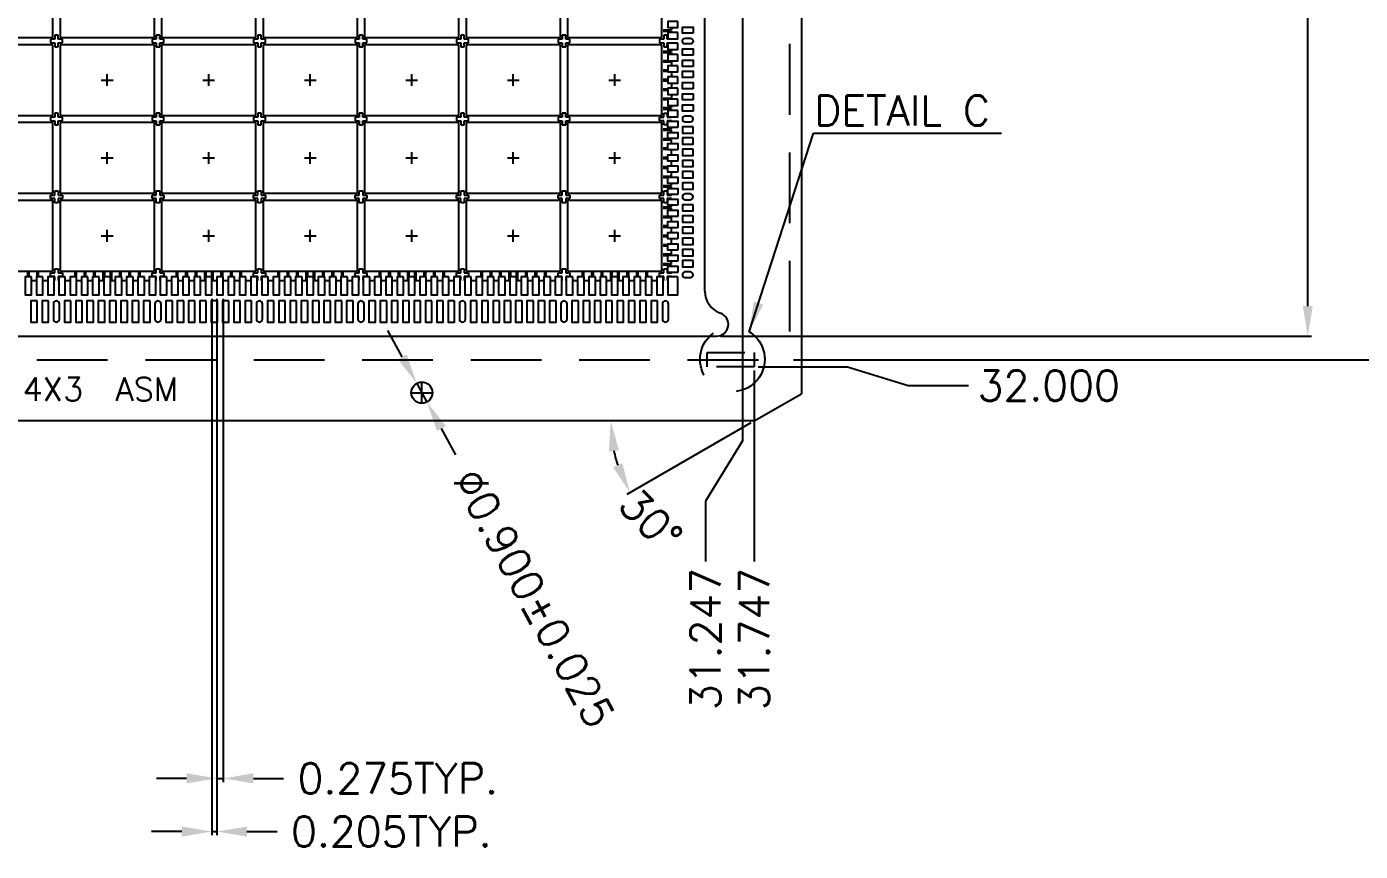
# Model space of a CAD drawing. Header units: millimetres. Extents: x 470.8 to 482.4, y 72.7 to 79.2.
# Drawn here: x 474.988 to 478.524, y 72.726 to 74.913 of the extents above; entities that cross this region are included whole.
import ezdxf

# ---------------------------------------------------------------- set-up
doc = ezdxf.new("R2010")
doc.units = ezdxf.units.MM
doc.header["$LTSCALE"] = 0.5
doc.header["$PDMODE"] = 98
for name, pattern in [('CENTER', [50.8, 31.75, -6.35, 6.35, -6.35]), ('HIDDEN', [0.375, 0.25, -0.125]), ('PHANTOM', [2.5, 1.25, -0.25, 0.25, -0.25, 0.25, -0.25])]:
    doc.linetypes.add(name, pattern=pattern)
for name, color, linetype in [('1D', 4, 'Continuous'), ('BTM', 7, 'HIDDEN'), ('CEN', 2, 'CENTER'), ('DIM', 3, 'Continuous'), ('PKG', 1, 'PHANTOM')]:
    doc.layers.add(name, color=color, linetype=linetype)
doc.styles.add('SIMPLEX', font='simplex.shx')
doc.dimstyles.new('Standard2', dxfattribs={"dimtxt": 0.08, "dimasz": 0.08, "dimexe": 0.01, "dimexo": 0.01, "dimgap": 0.015, "dimtad": 1, "dimdec": 3, "dimlfac": 16, "dimrnd": 0.0005, "dimzin": 1, "dimtxsty": 'SIMPLEX', "dimcen": 0.01, "dimclrd": 256, "dimclre": 256, "dimclrt": 256, "dimazin": 3, "dimtp": 0.03, "dimtm": 0.05, "dimtfac": 0.8, "dimtdec": 3, "dimtmove": 0, "dimatfit": 3, "dimfxl": 0.05, "dimtzin": 4, "dimlwd": -1, "dimlwe": -1})

# ---------------------------------------------------------------- blocks, each defined once
blk = doc.blocks.new('*D39')
at = {"layer": 'Defpoints', "color": 0, "ltscale": 0.1, "transparency": 16777216}
for p in [(477.042, 73.9397), (472.8091, 73.8675), (476.917, 73.8675), (476.917, 73.8675), (476.5424, 73.8015)]:
    blk.add_point(p, dxfattribs=at)
at = {"layer": 'DIM', "linetype": 'ByBlock', "ltscale": 0.1, "transparency": 16777216}
blk.add_line((476.9083, 73.8625), (476.5789, 73.6723), dxfattribs=at)
blk.add_arc((476.917, 73.8675), 0.3804, 192.0721, 197.9279, dxfattribs=at)
at = {"layer": 'DIM', "ltscale": 0.1, "transparency": 16777216}
for points in [[(476.5317, 73.7866), (476.5583, 73.7894), (476.5366, 73.8675)], [(476.5672, 73.7558), (476.5429, 73.745), (476.5876, 73.6773)]]:
    blk.add_solid(points, dxfattribs=at)
at = {"layer": 'DIM', "ltscale": 0.1, "transparency": 16777216, "insert": (476.6427, 73.6039), "char_height": 0.08, "attachment_point": 5, "rotation": 313.8595, "style": 'SIMPLEX'}
blk.add_mtext('\\A1;30°', dxfattribs=at)
blk = doc.blocks.new('*D41')
at = {"layer": 'Defpoints', "color": 0, "ltscale": 0.1, "transparency": 16777216}
for p in [(476.0224, 73.9672), (476.0494, 73.9178)]:
    blk.add_point(p, dxfattribs=at)
at = {"layer": 'DIM', "linetype": 'ByBlock', "ltscale": 0.1, "transparency": 16777216}
for p, q in [((475.9841, 74.0374), (475.9457, 74.1076)), ((476.0224, 73.9672), (476.0494, 73.9178)), ((476.1261, 73.7774), (476.0877, 73.8476))]:
    blk.add_line(p, q, dxfattribs=at)
at = {"layer": 'DIM', "ltscale": 0.1, "transparency": 16777216}
for points in [[(475.9958, 74.0438), (475.9724, 74.031), (476.0224, 73.9672)], [(476.0994, 73.854), (476.076, 73.8412), (476.0494, 73.9178)]]:
    blk.add_solid(points, dxfattribs=at)
at = {"layer": 'DIM', "ltscale": 0.1, "transparency": 16777216, "insert": (476.3332, 73.3982), "char_height": 0.08, "attachment_point": 5, "rotation": 298.6422, "style": 'SIMPLEX'}
blk.add_mtext('\\A1;∅0.900%%P0.025', dxfattribs=at)
blk = doc.blocks.new('*D42')
at = {"layer": 'Defpoints', "color": 0, "ltscale": 0.1, "transparency": 16777216}
for p in [(476.8172, 77.93), (478.3843, 77.93), (476.8172, 74.0925)]:
    blk.add_point(p, dxfattribs=at)
at = {"layer": 'DIM', "linetype": 'ByBlock', "ltscale": 0.1, "transparency": 16777216}
for p, q in [((476.8272, 77.93), (478.3943, 77.93)), ((478.3843, 77.85), (478.3843, 76.832)), ((478.3843, 74.1725), (478.3843, 75.1906)), ((476.8272, 74.0925), (478.3943, 74.0925))]:
    blk.add_line(p, q, dxfattribs=at)
at = {"layer": 'DIM', "ltscale": 0.1, "transparency": 16777216}
for points in [[(478.371, 77.85), (478.3976, 77.85), (478.3843, 77.93)], [(478.371, 74.1725), (478.3976, 74.1725), (478.3843, 74.0925)]]:
    blk.add_solid(points, dxfattribs=at)
at = {"layer": 'DIM', "ltscale": 0.1, "transparency": 16777216, "insert": (478.3843, 76.0113), "char_height": 0.08, "attachment_point": 5, "rotation": 90, "style": 'SIMPLEX'}
blk.add_mtext('\\A1;59.300X61.400(MOLD PKG)', dxfattribs=at)
blk = doc.blocks.new('*D63')
at = {"layer": 'Defpoints', "color": 0, "ltscale": 0.1, "transparency": 16777216}
for p in [(474.9328, 76.0113), (476.917, 74.0113), (477.4846, 73.9613)]:
    blk.add_point(p, dxfattribs=at)
at = {"layer": 'DIM', "ltscale": 0.1, "transparency": 16777216}
for p, q in [((476.927, 74.0113), (477.1646, 74.0113)), ((477.1646, 74.0113), (477.3246, 73.9613)), ((477.3246, 73.9613), (477.4846, 73.9613))]:
    blk.add_line(p, q, dxfattribs=at)
at = {"layer": 'DIM', "ltscale": 0.1, "transparency": 16777216, "insert": (477.6977, 73.9613), "char_height": 0.08, "attachment_point": 5, "style": 'SIMPLEX'}
blk.add_mtext('\\A1;32.000', dxfattribs=at)
blk = doc.blocks.new('*D33')
at = {"layer": 'Defpoints', "color": 0, "ltscale": 0.1, "transparency": 16777216}
for p in [(474.9328, 76.0113), (476.917, 74.0113), (476.917, 73.4947)]:
    blk.add_point(p, dxfattribs=at)
at = {"layer": 'DIM', "ltscale": 0.1, "transparency": 16777216}
blk.add_line((476.917, 74.0013), (476.917, 73.4947), dxfattribs=at)
at = {"layer": 'DIM', "ltscale": 0.1, "transparency": 16777216, "insert": (476.917, 73.2893), "char_height": 0.08, "attachment_point": 5, "rotation": 90, "style": 'SIMPLEX'}
blk.add_mtext('\\A1;31.747', dxfattribs=at)
blk = doc.blocks.new('*D34')
at = {"layer": 'Defpoints', "color": 0, "ltscale": 0.1, "transparency": 16777216}
for p in [(474.9328, 76.0113), (476.8857, 75.3206), (476.7876, 73.4947)]:
    blk.add_point(p, dxfattribs=at)
at = {"layer": 'DIM', "ltscale": 0.1, "transparency": 16777216}
for p, q in [((476.8857, 75.3106), (476.8857, 73.8147)), ((476.8857, 73.8147), (476.7876, 73.6547)), ((476.7876, 73.6547), (476.7876, 73.4947))]:
    blk.add_line(p, q, dxfattribs=at)
at = {"layer": 'DIM', "ltscale": 0.1, "transparency": 16777216, "insert": (476.7876, 73.2893), "char_height": 0.08, "attachment_point": 5, "rotation": 90, "style": 'SIMPLEX'}
blk.add_mtext('\\A1;31.247', dxfattribs=at)
blk = doc.blocks.new('*D74')
at = {"layer": 'Defpoints', "color": 0, "ltscale": 0.1, "transparency": 16777216}
for p in [(475.4923, 74.2019), (475.5095, 74.2019), (475.5095, 72.9196)]:
    blk.add_point(p, dxfattribs=at)
at = {"layer": 'DIM', "ltscale": 0.1, "transparency": 16777216}
for p, q in [((475.4923, 74.1919), (475.4923, 72.9096)), ((475.5095, 74.1919), (475.5095, 72.9096)), ((475.4123, 72.9196), (475.3323, 72.9196)), ((475.4923, 72.9196), (475.5095, 72.9196)), ((475.5895, 72.9196), (475.6695, 72.9196))]:
    blk.add_line(p, q, dxfattribs=at)
for points in [[(475.4123, 72.933), (475.4123, 72.9063), (475.4923, 72.9196)], [(475.5895, 72.933), (475.5895, 72.9063), (475.5095, 72.9196)]]:
    blk.add_solid(points, dxfattribs=at)
at = {"layer": 'DIM', "ltscale": 0.1, "transparency": 16777216, "insert": (475.9721, 72.9196), "char_height": 0.08, "attachment_point": 5, "style": 'SIMPLEX'}
blk.add_mtext('\\A1;0.275TYP.', dxfattribs=at)
blk = doc.blocks.new('*D75')
at = {"layer": 'Defpoints', "color": 0, "ltscale": 0.1, "transparency": 16777216}
for p in [(475.4795, 74.2019), (475.4923, 74.2019), (475.4923, 72.7786)]:
    blk.add_point(p, dxfattribs=at)
at = {"layer": 'DIM', "ltscale": 0.1, "transparency": 16777216}
for p, q in [((475.4795, 74.1919), (475.4795, 72.7686)), ((475.4923, 74.1919), (475.4923, 72.7686)), ((475.3995, 72.7786), (475.3195, 72.7786)), ((475.4795, 72.7786), (475.4923, 72.7786)), ((475.5723, 72.7786), (475.6523, 72.7786))]:
    blk.add_line(p, q, dxfattribs=at)
for points in [[(475.3995, 72.7919), (475.3995, 72.7652), (475.4795, 72.7786)], [(475.5723, 72.7919), (475.5723, 72.7652), (475.4923, 72.7786)]]:
    blk.add_solid(points, dxfattribs=at)
at = {"layer": 'DIM', "ltscale": 0.1, "transparency": 16777216, "insert": (475.9549, 72.7786), "char_height": 0.08, "attachment_point": 5, "style": 'SIMPLEX'}
blk.add_mtext('\\A1;0.205TYP.', dxfattribs=at)
blk = doc.blocks.new('*D85')
at = {"layer": 'Defpoints', "color": 0, "ltscale": 0.1, "transparency": 16777216}
for p in [(477.0107, 78.03), (478.7519, 78.03), (477.0107, 74.03)]:
    blk.add_point(p, dxfattribs=at)
at = {"layer": 'DIM', "ltscale": 0.1, "transparency": 16777216}
for p, q in [((477.0207, 78.03), (478.7619, 78.03)), ((478.7519, 77.95), (478.7519, 76.8812)), ((478.7519, 74.11), (478.7519, 75.1788)), ((477.0207, 74.03), (478.7619, 74.03))]:
    blk.add_line(p, q, dxfattribs=at)
for points in [[(478.7386, 77.95), (478.7652, 77.95), (478.7519, 78.03)], [(478.7386, 74.11), (478.7652, 74.11), (478.7519, 74.03)]]:
    blk.add_solid(points, dxfattribs=at)
at = {"layer": 'DIM', "ltscale": 0.1, "transparency": 16777216, "insert": (478.7519, 76.03), "char_height": 0.08, "attachment_point": 5, "rotation": 90, "style": 'SIMPLEX'}
blk.add_mtext('\\A1;64.000%%P0.500(TAPE WIDTH)', dxfattribs=at)
blk = doc.blocks.new('*U208')
at = {"layer": 'CEN', "ltscale": 0.002}
for p, q in [((0, -0.015625), (0, 0.015625)), ((-0.015625, 0), (0.015625, 0))]:
    blk.add_line(p, q, dxfattribs=at)
at = {"layer": 'PKG', "color": 1, "ltscale": 0.5}
blk.add_lwpolyline([(-0.125, 0.09375), (-0.125, -0.09375), (0.125, -0.09375), (0.125, 0.09375)], close=True, dxfattribs=at)
blk = doc.blocks.new('*U209')
at = {"layer": 'DIM', "color": 0, "linetype": 'ByBlock', "lineweight": -2}
for p in [(1.6144, 0.6197), (1.8834, 0.6197), (2.1525, 0.6197), (2.4216, 0.6197), (2.6906, 0.6197), (2.9597, 0.6197), (3.2287, 0.6197), (1.6144, 0.4131), (1.8834, 0.4131), (2.1525, 0.4131), (2.4216, 0.4131), (2.6906, 0.4131), (2.9597, 0.4131), (3.2287, 0.4131), (1.6144, 0.2066), (1.8834, 0.2066), (2.1525, 0.2066), (2.4216, 0.2066), (2.6906, 0.2066), (2.9597, 0.2066), (3.2287, 0.2066), (1.6144, 0), (1.8834, 0), (2.1525, 0), (2.4216, 0), (2.6906, 0), (2.9597, 0), (3.2287, 0)]:
    blk.add_blockref('*U208', p, dxfattribs=at)

msp = doc.modelspace()

# ---------------------------------------------------------------- linework, layer by layer
at = {"color": 2, "linetype": 'HIDDEN', "ltscale": 1.5}
msp.add_line((477.010732, 78.030018), (477.010732, 74.030018), dxfattribs=at)
for p, q in [((477.041982, 75.320643), (477.041982, 73.939687)), ((476.916982, 73.867518), (477.041982, 73.939687)), ((476.916982, 73.867518), (472.809073, 73.867518))]:
    msp.add_line(p, q)
at = {"ltscale": 0.02}
for points in [[(476.714044, 74.927362), (476.687638, 74.927362), (476.687638, 74.910799), (476.714044, 74.910799)], [(476.754669, 74.895956), (476.726544, 74.895956), (476.726544, 74.912518), (476.754669, 74.912518)], [(476.714044, 74.897674), (476.687638, 74.897674), (476.687638, 74.881112), (476.714044, 74.881112)], [(476.714044, 74.869237), (476.687638, 74.869237), (476.687638, 74.852674), (476.714044, 74.852674)], [(476.754669, 74.837831), (476.726544, 74.837831), (476.726544, 74.854393), (476.754669, 74.854393)], [(476.714044, 74.839549), (476.687638, 74.839549), (476.687638, 74.822987), (476.714044, 74.822987)], [(476.714044, 74.809862), (476.687638, 74.809862), (476.687638, 74.793299), (476.714044, 74.793299)], [(476.754669, 74.808143), (476.726544, 74.808143), (476.726544, 74.824706), (476.754669, 74.824706)], [(476.714044, 74.780174), (476.687638, 74.780174), (476.687638, 74.763612), (476.714044, 74.763612)], [(476.754669, 74.778456), (476.726544, 74.778456), (476.726544, 74.795018), (476.754669, 74.795018)], [(476.714044, 74.750487), (476.687638, 74.750487), (476.687638, 74.733924), (476.714044, 74.733924)], [(476.754669, 74.748768), (476.726544, 74.748768), (476.726544, 74.765331), (476.754669, 74.765331)], [(476.754669, 74.719081), (476.726544, 74.719081), (476.726544, 74.735643), (476.754669, 74.735643)], [(476.714044, 74.720799), (476.687638, 74.720799), (476.687638, 74.704237), (476.714044, 74.704237)], [(476.754669, 74.689393), (476.726544, 74.689393), (476.726544, 74.705956), (476.754669, 74.705956)], [(476.714044, 74.691112), (476.687638, 74.691112), (476.687638, 74.674549), (476.714044, 74.674549)], [(476.714044, 74.646112), (476.687638, 74.646112), (476.687638, 74.662674), (476.714044, 74.662674)], [(476.714044, 74.616424), (476.687638, 74.616424), (476.687638, 74.632987), (476.714044, 74.632987)], [(476.754669, 74.647831), (476.726544, 74.647831), (476.726544, 74.631268), (476.754669, 74.631268)], [(476.714044, 74.586737), (476.687638, 74.586737), (476.687638, 74.603299), (476.714044, 74.603299)], [(476.754669, 74.618143), (476.726544, 74.618143), (476.726544, 74.601581), (476.754669, 74.601581)], [(476.714044, 74.557049), (476.687638, 74.557049), (476.687638, 74.573612), (476.714044, 74.573612)], [(476.754669, 74.588456), (476.726544, 74.588456), (476.726544, 74.571893), (476.754669, 74.571893)], [(476.754669, 74.558768), (476.726544, 74.558768), (476.726544, 74.542206), (476.754669, 74.542206)], [(476.714044, 74.527362), (476.687638, 74.527362), (476.687638, 74.543924), (476.714044, 74.543924)], [(476.754669, 74.529081), (476.726544, 74.529081), (476.726544, 74.512518), (476.754669, 74.512518)], [(476.714044, 74.497674), (476.687638, 74.497674), (476.687638, 74.514237), (476.714044, 74.514237)], [(476.754669, 74.499393), (476.726544, 74.499393), (476.726544, 74.482831), (476.754669, 74.482831)], [(476.714044, 74.467987), (476.687638, 74.467987), (476.687638, 74.484549), (476.714044, 74.484549)], [(476.714044, 74.439549), (476.687638, 74.439549), (476.687638, 74.456112), (476.714044, 74.456112)], [(476.714044, 74.409862), (476.687638, 74.409862), (476.687638, 74.426424), (476.714044, 74.426424)], [(476.754669, 74.441268), (476.726544, 74.441268), (476.726544, 74.424706), (476.754669, 74.424706)], [(476.714044, 74.380174), (476.687638, 74.380174), (476.687638, 74.396737), (476.714044, 74.396737)], [(476.754669, 74.411581), (476.726544, 74.411581), (476.726544, 74.395018), (476.754669, 74.395018)], [(476.714044, 74.350487), (476.687638, 74.350487), (476.687638, 74.367049), (476.714044, 74.367049)], [(476.754669, 74.381893), (476.726544, 74.381893), (476.726544, 74.365331), (476.754669, 74.365331)], [(476.754669, 74.352206), (476.726544, 74.352206), (476.726544, 74.335643), (476.754669, 74.335643)], [(476.714044, 74.320799), (476.687638, 74.320799), (476.687638, 74.337362), (476.714044, 74.337362)], [(476.754669, 74.322518), (476.726544, 74.322518), (476.726544, 74.305956), (476.754669, 74.305956)], [(476.714044, 74.291112), (476.687638, 74.291112), (476.687638, 74.307674), (476.714044, 74.307674)], [(476.714044, 74.261424), (476.687638, 74.261424), (476.687638, 74.277987), (476.714044, 74.277987)], [(476.754669, 74.292831), (476.726544, 74.292831), (476.726544, 74.276268), (476.754669, 74.276268)], [(475.001388, 74.249549), (474.984201, 74.249549), (474.984201, 74.201893), (475.001388, 74.201893)], [(475.031388, 74.249549), (475.014201, 74.249549), (475.014201, 74.201893), (475.031388, 74.201893)], [(475.061388, 74.249549), (475.044201, 74.249549), (475.044201, 74.201893), (475.061388, 74.201893)], [(475.090451, 74.249549), (475.073263, 74.249549), (475.073263, 74.201893), (475.090451, 74.201893)], [(475.120451, 74.249549), (475.103263, 74.249549), (475.103263, 74.201893), (475.120451, 74.201893)], [(475.150451, 74.249549), (475.133263, 74.249549), (475.133263, 74.201893), (475.150451, 74.201893)], [(475.180451, 74.249549), (475.163263, 74.249549), (475.163263, 74.201893), (475.180451, 74.201893)], [(475.210451, 74.249549), (475.193263, 74.249549), (475.193263, 74.201893), (475.210451, 74.201893)], [(475.240451, 74.249549), (475.223263, 74.249549), (475.223263, 74.201893), (475.240451, 74.201893)], [(475.270451, 74.249549), (475.253263, 74.249549), (475.253263, 74.201893), (475.270451, 74.201893)], [(475.300451, 74.249549), (475.283263, 74.249549), (475.283263, 74.201893), (475.300451, 74.201893)], [(475.330451, 74.249549), (475.313263, 74.249549), (475.313263, 74.201893), (475.330451, 74.201893)], [(475.359513, 74.249549), (475.342326, 74.249549), (475.342326, 74.201893), (475.359513, 74.201893)], [(475.389513, 74.249549), (475.372326, 74.249549), (475.372326, 74.201893), (475.389513, 74.201893)], [(475.419513, 74.249549), (475.402326, 74.249549), (475.402326, 74.201893), (475.419513, 74.201893)], [(475.449513, 74.249549), (475.432326, 74.249549), (475.432326, 74.201893), (475.449513, 74.201893)], [(475.479513, 74.249549), (475.462326, 74.249549), (475.462326, 74.201893), (475.479513, 74.201893)], [(475.509513, 74.249549), (475.492326, 74.249549), (475.492326, 74.201893), (475.509513, 74.201893)], [(475.539513, 74.249549), (475.522326, 74.249549), (475.522326, 74.201893), (475.539513, 74.201893)], [(475.569513, 74.249549), (475.552326, 74.249549), (475.552326, 74.201893), (475.569513, 74.201893)], [(475.599513, 74.249549), (475.582326, 74.249549), (475.582326, 74.201893), (475.599513, 74.201893)], [(475.628576, 74.249549), (475.611388, 74.249549), (475.611388, 74.201893), (475.628576, 74.201893)], [(475.658576, 74.249549), (475.641388, 74.249549), (475.641388, 74.201893), (475.658576, 74.201893)], [(475.688576, 74.249549), (475.671388, 74.249549), (475.671388, 74.201893), (475.688576, 74.201893)], [(475.718576, 74.249549), (475.701388, 74.249549), (475.701388, 74.201893), (475.718576, 74.201893)], [(475.748576, 74.249549), (475.731388, 74.249549), (475.731388, 74.201893), (475.748576, 74.201893)], [(475.778576, 74.249549), (475.761388, 74.249549), (475.761388, 74.201893), (475.778576, 74.201893)], [(475.808576, 74.249549), (475.791388, 74.249549), (475.791388, 74.201893), (475.808576, 74.201893)], [(475.838576, 74.249549), (475.821388, 74.249549), (475.821388, 74.201893), (475.838576, 74.201893)], [(475.868576, 74.249549), (475.851388, 74.249549), (475.851388, 74.201893), (475.868576, 74.201893)], [(475.897638, 74.249549), (475.880451, 74.249549), (475.880451, 74.201893), (475.897638, 74.201893)], [(475.927638, 74.249549), (475.910451, 74.249549), (475.910451, 74.201893), (475.927638, 74.201893)], [(475.957638, 74.249549), (475.940451, 74.249549), (475.940451, 74.201893), (475.957638, 74.201893)], [(475.987638, 74.249549), (475.970451, 74.249549), (475.970451, 74.201893), (475.987638, 74.201893)], [(476.017638, 74.249549), (476.000451, 74.249549), (476.000451, 74.201893), (476.017638, 74.201893)], [(476.047638, 74.249549), (476.030451, 74.249549), (476.030451, 74.201893), (476.047638, 74.201893)], [(476.077638, 74.249549), (476.060451, 74.249549), (476.060451, 74.201893), (476.077638, 74.201893)], [(476.107638, 74.249549), (476.090451, 74.249549), (476.090451, 74.201893), (476.107638, 74.201893)], [(476.137638, 74.249549), (476.120451, 74.249549), (476.120451, 74.201893), (476.137638, 74.201893)], [(476.166701, 74.249549), (476.149513, 74.249549), (476.149513, 74.201893), (476.166701, 74.201893)], [(476.196701, 74.249549), (476.179513, 74.249549), (476.179513, 74.201893), (476.196701, 74.201893)], [(476.226701, 74.249549), (476.209513, 74.249549), (476.209513, 74.201893), (476.226701, 74.201893)], [(476.256701, 74.249549), (476.239513, 74.249549), (476.239513, 74.201893), (476.256701, 74.201893)], [(476.286701, 74.249549), (476.269513, 74.249549), (476.269513, 74.201893), (476.286701, 74.201893)], [(476.316701, 74.249549), (476.299513, 74.249549), (476.299513, 74.201893), (476.316701, 74.201893)], [(476.346701, 74.249549), (476.329513, 74.249549), (476.329513, 74.201893), (476.346701, 74.201893)], [(476.376701, 74.249549), (476.359513, 74.249549), (476.359513, 74.201893), (476.376701, 74.201893)], [(476.406701, 74.249549), (476.389513, 74.249549), (476.389513, 74.201893), (476.406701, 74.201893)], [(476.435763, 74.249549), (476.418576, 74.249549), (476.418576, 74.201893), (476.435763, 74.201893)], [(476.465763, 74.249549), (476.448576, 74.249549), (476.448576, 74.201893), (476.465763, 74.201893)], [(476.495763, 74.249549), (476.478576, 74.249549), (476.478576, 74.201893), (476.495763, 74.201893)], [(476.525763, 74.249549), (476.508576, 74.249549), (476.508576, 74.201893), (476.525763, 74.201893)], [(476.555763, 74.249549), (476.538576, 74.249549), (476.538576, 74.201893), (476.555763, 74.201893)], [(476.585763, 74.249549), (476.568576, 74.249549), (476.568576, 74.201893), (476.585763, 74.201893)], [(476.615763, 74.249549), (476.598576, 74.249549), (476.598576, 74.201893), (476.615763, 74.201893)], [(476.645763, 74.249549), (476.628576, 74.249549), (476.628576, 74.201893), (476.645763, 74.201893)], [(476.675763, 74.249549), (476.658576, 74.249549), (476.658576, 74.201893), (476.675763, 74.201893)], [(476.714044, 74.249549), (476.687638, 74.249549), (476.687638, 74.201893), (476.714044, 74.201893)], [(475.016388, 74.186268), (474.999201, 74.186268), (474.999201, 74.130018), (475.016388, 74.130018)], [(475.046388, 74.186268), (475.029201, 74.186268), (475.029201, 74.130018), (475.046388, 74.130018)], [(475.105451, 74.186268), (475.088263, 74.186268), (475.088263, 74.130018), (475.105451, 74.130018)], [(475.135451, 74.186268), (475.118263, 74.186268), (475.118263, 74.130018), (475.135451, 74.130018)], [(475.165451, 74.186268), (475.148263, 74.186268), (475.148263, 74.130018), (475.165451, 74.130018)], [(475.195451, 74.186268), (475.178263, 74.186268), (475.178263, 74.130018), (475.195451, 74.130018)], [(475.225451, 74.186268), (475.208263, 74.186268), (475.208263, 74.130018), (475.225451, 74.130018)], [(475.255451, 74.186268), (475.238263, 74.186268), (475.238263, 74.130018), (475.255451, 74.130018)], [(475.285451, 74.186268), (475.268263, 74.186268), (475.268263, 74.130018), (475.285451, 74.130018)], [(475.315451, 74.186268), (475.298263, 74.186268), (475.298263, 74.130018), (475.315451, 74.130018)], [(475.374513, 74.186268), (475.357326, 74.186268), (475.357326, 74.130018), (475.374513, 74.130018)], [(475.404513, 74.186268), (475.387326, 74.186268), (475.387326, 74.130018), (475.404513, 74.130018)], [(475.434513, 74.186268), (475.417326, 74.186268), (475.417326, 74.130018), (475.434513, 74.130018)], [(475.464513, 74.186268), (475.447326, 74.186268), (475.447326, 74.130018), (475.464513, 74.130018)], [(475.494513, 74.186268), (475.477326, 74.186268), (475.477326, 74.130018), (475.494513, 74.130018)], [(475.524513, 74.186268), (475.507326, 74.186268), (475.507326, 74.130018), (475.524513, 74.130018)], [(475.554513, 74.186268), (475.537326, 74.186268), (475.537326, 74.130018), (475.554513, 74.130018)], [(475.584513, 74.186268), (475.567326, 74.186268), (475.567326, 74.130018), (475.584513, 74.130018)], [(475.643576, 74.186268), (475.626388, 74.186268), (475.626388, 74.130018), (475.643576, 74.130018)], [(475.673576, 74.186268), (475.656388, 74.186268), (475.656388, 74.130018), (475.673576, 74.130018)], [(475.703576, 74.186268), (475.686388, 74.186268), (475.686388, 74.130018), (475.703576, 74.130018)], [(475.733576, 74.186268), (475.716388, 74.186268), (475.716388, 74.130018), (475.733576, 74.130018)], [(475.763576, 74.186268), (475.746388, 74.186268), (475.746388, 74.130018), (475.763576, 74.130018)], [(475.793576, 74.186268), (475.776388, 74.186268), (475.776388, 74.130018), (475.793576, 74.130018)], [(475.823576, 74.186268), (475.806388, 74.186268), (475.806388, 74.130018), (475.823576, 74.130018)], [(475.853576, 74.186268), (475.836388, 74.186268), (475.836388, 74.130018), (475.853576, 74.130018)], [(475.912638, 74.186268), (475.895451, 74.186268), (475.895451, 74.130018), (475.912638, 74.130018)], [(475.942638, 74.186268), (475.925451, 74.186268), (475.925451, 74.130018), (475.942638, 74.130018)], [(475.972638, 74.186268), (475.955451, 74.186268), (475.955451, 74.130018), (475.972638, 74.130018)], [(476.002638, 74.186268), (475.985451, 74.186268), (475.985451, 74.130018), (476.002638, 74.130018)], [(476.032638, 74.186268), (476.015451, 74.186268), (476.015451, 74.130018), (476.032638, 74.130018)], [(476.062638, 74.186268), (476.045451, 74.186268), (476.045451, 74.130018), (476.062638, 74.130018)], [(476.092638, 74.186268), (476.075451, 74.186268), (476.075451, 74.130018), (476.092638, 74.130018)], [(476.122638, 74.186268), (476.105451, 74.186268), (476.105451, 74.130018), (476.122638, 74.130018)], [(476.181701, 74.186268), (476.164513, 74.186268), (476.164513, 74.130018), (476.181701, 74.130018)], [(476.211701, 74.186268), (476.194513, 74.186268), (476.194513, 74.130018), (476.211701, 74.130018)], [(476.241701, 74.186268), (476.224513, 74.186268), (476.224513, 74.130018), (476.241701, 74.130018)], [(476.271701, 74.186268), (476.254513, 74.186268), (476.254513, 74.130018), (476.271701, 74.130018)], [(476.301701, 74.186268), (476.284513, 74.186268), (476.284513, 74.130018), (476.301701, 74.130018)], [(476.331701, 74.186268), (476.314513, 74.186268), (476.314513, 74.130018), (476.331701, 74.130018)], [(476.361701, 74.186268), (476.344513, 74.186268), (476.344513, 74.130018), (476.361701, 74.130018)], [(476.391701, 74.186268), (476.374513, 74.186268), (476.374513, 74.130018), (476.391701, 74.130018)], [(476.450763, 74.186268), (476.433576, 74.186268), (476.433576, 74.130018), (476.450763, 74.130018)], [(476.480763, 74.186268), (476.463576, 74.186268), (476.463576, 74.130018), (476.480763, 74.130018)], [(476.510763, 74.186268), (476.493576, 74.186268), (476.493576, 74.130018), (476.510763, 74.130018)], [(476.540763, 74.186268), (476.523576, 74.186268), (476.523576, 74.130018), (476.540763, 74.130018)], [(476.570763, 74.186268), (476.553576, 74.186268), (476.553576, 74.130018), (476.570763, 74.130018)], [(476.600763, 74.186268), (476.583576, 74.186268), (476.583576, 74.130018), (476.600763, 74.130018)], [(476.630763, 74.186268), (476.613576, 74.186268), (476.613576, 74.130018), (476.630763, 74.130018)], [(476.660763, 74.186268), (476.643576, 74.186268), (476.643576, 74.130018), (476.660763, 74.130018)]]:
    msp.add_lwpolyline(points, close=True, dxfattribs=at)
for points in [[(476.747013, 74.867518), (476.734201, 74.867518, -0.41421356), (476.726544, 74.875174), (476.726544, 74.875174, -0.41421356), (476.734201, 74.882831), (476.747013, 74.882831, -0.41421356), (476.754669, 74.875174), (476.754669, 74.875174, -0.41421356)], [(476.747013, 74.676268), (476.734201, 74.676268, 0.41421356), (476.726544, 74.668612), (476.726544, 74.668612, 0.41421356), (476.734201, 74.660956), (476.747013, 74.660956, 0.41421356), (476.754669, 74.668612), (476.754669, 74.668612, 0.41421356)], [(476.747013, 74.469706), (476.734201, 74.469706, 0.41421356), (476.726544, 74.462049), (476.726544, 74.462049, 0.41421356), (476.734201, 74.454393), (476.747013, 74.454393, 0.41421356), (476.754669, 74.462049), (476.754669, 74.462049, 0.41421356)], [(476.747013, 74.263143), (476.734201, 74.263143, 0.41421356), (476.726544, 74.255487), (476.726544, 74.255487, 0.41421356), (476.734201, 74.247831), (476.747013, 74.247831, 0.41421356), (476.754669, 74.255487), (476.754669, 74.255487, 0.41421356)], [(475.067326, 74.186268), (475.067326, 74.186268, 0.41421356), (475.059201, 74.178143), (475.059201, 74.138143, 0.41421356), (475.067326, 74.130018), (475.067326, 74.130018, 0.41421356), (475.075451, 74.138143), (475.075451, 74.178143, 0.41421356)], [(475.336388, 74.186268), (475.336388, 74.186268, 0.41421356), (475.328263, 74.178143), (475.328263, 74.138143, 0.41421356), (475.336388, 74.130018), (475.336388, 74.130018, 0.41421356), (475.344513, 74.138143), (475.344513, 74.178143, 0.41421356)], [(475.605451, 74.186268), (475.605451, 74.186268, 0.41421356), (475.597326, 74.178143), (475.597326, 74.138143, 0.41421356), (475.605451, 74.130018), (475.605451, 74.130018, 0.41421356), (475.613576, 74.138143), (475.613576, 74.178143, 0.41421356)], [(475.874513, 74.186268), (475.874513, 74.186268, 0.41421356), (475.866388, 74.178143), (475.866388, 74.138143, 0.41421356), (475.874513, 74.130018), (475.874513, 74.130018, 0.41421356), (475.882638, 74.138143), (475.882638, 74.178143, 0.41421356)], [(476.143576, 74.186268), (476.143576, 74.186268, 0.41421356), (476.135451, 74.178143), (476.135451, 74.138143, 0.41421356), (476.143576, 74.130018), (476.143576, 74.130018, 0.41421356), (476.151701, 74.138143), (476.151701, 74.178143, 0.41421356)], [(476.412638, 74.186268), (476.412638, 74.186268, 0.41421356), (476.404513, 74.178143), (476.404513, 74.138143, 0.41421356), (476.412638, 74.130018), (476.412638, 74.130018, 0.41421356), (476.420763, 74.138143), (476.420763, 74.178143, 0.41421356)], [(476.681701, 74.186268), (476.681701, 74.186268, 0.41421356), (476.673576, 74.178143), (476.673576, 74.138143, 0.41421356), (476.681701, 74.130018), (476.681701, 74.130018, 0.41421356), (476.689826, 74.138143), (476.689826, 74.178143, 0.41421356)]]:
    msp.add_lwpolyline(points, format="xyb", close=True, dxfattribs=at)
at = {"linetype": 'HIDDEN', "ltscale": 0.1}
msp.add_lwpolyline([(476.791982, 74.048768), (476.916982, 74.048768), (476.916982, 74.011268), (476.791982, 74.011268)], close=True, dxfattribs=at)
at = {"color": 0}
msp.add_circle((476.035919, 73.942518), 0.028125, dxfattribs=at)
at = {"layer": '1D'}
for p, q in [((476.785919, 74.212157), (476.785919, 74.97913)), ((473.048419, 74.092518), (476.817169, 74.092518))]:
    msp.add_line(p, q, dxfattribs=at)
at = {"layer": '1D', "color": 2, "linetype": 'HIDDEN', "ltscale": 1.5}
msp.add_line((473.002899, 74.030018), (477.010732, 74.030018), dxfattribs=at)
at = {"layer": '1D', "linetype": 'CENTER'}
for p, q in [((476.035919, 73.914434), (476.035919, 73.970603)), ((476.007835, 73.942518), (476.064004, 73.942518))]:
    msp.add_line(p, q, dxfattribs=at)
at = {"layer": '1D', "linetype": 'HIDDEN'}
msp.add_circle((476.859045, 74.031119), 0.085727, dxfattribs=at)
at = {"layer": '1D'}
for centre, radius, start, end in [((476.848419, 74.212157), 0.0625, 180, 250.528779), ((476.817169, 74.123768), 0.03125, 270, 70.528779)]:
    msp.add_arc(centre, radius, start, end, dxfattribs=at)
at = {"layer": 'BTM', "ltscale": 0.02}
for p, q in [((476.675763, 74.905313), (476.697326, 74.905313)), ((476.675763, 74.901563), (476.697326, 74.901563)), ((476.697326, 74.910799), (476.697326, 74.905313)), ((476.697326, 74.901563), (476.697326, 74.897674)), ((476.675763, 74.84875), (476.697326, 74.84875)), ((476.675763, 74.845), (476.697326, 74.845)), ((476.697326, 74.852674), (476.697326, 74.84875)), ((476.697326, 74.845), (476.697326, 74.839549)), ((476.675763, 74.82375), (476.687638, 74.82375)), ((476.675763, 74.82), (476.697326, 74.82)), ((476.697326, 74.82), (476.697326, 74.809862)), ((476.675763, 74.79875), (476.687638, 74.79875)), ((476.675763, 74.795), (476.687638, 74.795)), ((476.675763, 74.77375), (476.687638, 74.77375)), ((476.697326, 74.793299), (476.697326, 74.780174)), ((476.675763, 74.77), (476.687638, 74.77)), ((476.675763, 74.74875), (476.687638, 74.74875)), ((476.675763, 74.745), (476.687638, 74.745)), ((476.697326, 74.763612), (476.697326, 74.750487)), ((476.675763, 74.72375), (476.697326, 74.72375)), ((476.675763, 74.72), (476.687638, 74.72)), ((476.697326, 74.733924), (476.697326, 74.72375)), ((476.697326, 74.704237), (476.697326, 74.69875)), ((476.675763, 74.69875), (476.697326, 74.69875)), ((476.675763, 74.695), (476.697326, 74.695)), ((476.697326, 74.695), (476.697326, 74.691112)), ((476.675763, 74.642224), (476.697326, 74.642224)), ((476.675763, 74.638474), (476.697326, 74.638474)), ((476.697326, 74.642224), (476.697326, 74.646112)), ((476.697326, 74.632987), (476.697326, 74.638474)), ((476.675763, 74.617224), (476.687638, 74.617224)), ((476.675763, 74.613474), (476.697326, 74.613474)), ((476.697326, 74.603299), (476.697326, 74.613474)), ((476.675763, 74.592224), (476.687638, 74.592224)), ((476.675763, 74.588474), (476.687638, 74.588474)), ((476.675763, 74.567224), (476.687638, 74.567224)), ((476.675763, 74.563474), (476.687638, 74.563474)), ((476.697326, 74.573612), (476.697326, 74.586737)), ((476.675763, 74.542224), (476.687638, 74.542224)), ((476.675763, 74.538474), (476.687638, 74.538474)), ((476.697326, 74.543924), (476.697326, 74.557049)), ((476.697326, 74.517224), (476.697326, 74.527362)), ((476.675763, 74.517224), (476.697326, 74.517224)), ((476.675763, 74.513474), (476.687638, 74.513474)), ((476.675763, 74.492224), (476.697326, 74.492224)), ((476.675763, 74.488474), (476.697326, 74.488474)), ((476.697326, 74.492224), (476.697326, 74.497674)), ((476.697326, 74.484549), (476.697326, 74.488474)), ((476.675763, 74.435661), (476.697326, 74.435661)), ((476.675763, 74.431911), (476.697326, 74.431911)), ((476.697326, 74.435661), (476.697326, 74.439549)), ((476.697326, 74.426424), (476.697326, 74.431911)), ((476.675763, 74.410661), (476.687638, 74.410661)), ((476.675763, 74.406911), (476.697326, 74.406911)), ((476.675763, 74.385661), (476.687638, 74.385661)), ((476.675763, 74.381911), (476.687638, 74.381911)), ((476.697326, 74.396737), (476.697326, 74.406911)), ((476.675763, 74.360661), (476.687638, 74.360661)), ((476.675763, 74.356911), (476.687638, 74.356911)), ((476.697326, 74.367049), (476.697326, 74.380174)), ((476.697326, 74.337362), (476.697326, 74.350487)), ((476.675763, 74.335661), (476.687638, 74.335661)), ((476.675763, 74.331911), (476.687638, 74.331911)), ((476.697326, 74.310661), (476.697326, 74.320799)), ((476.675763, 74.310661), (476.697326, 74.310661)), ((476.675763, 74.306911), (476.687638, 74.306911)), ((476.675763, 74.285661), (476.697326, 74.285661)), ((476.675763, 74.281911), (476.697326, 74.281911)), ((476.697326, 74.285661), (476.697326, 74.291112)), ((476.697326, 74.277987), (476.697326, 74.281911)), ((474.990312, 74.261424), (474.990312, 74.249549)), ((474.994062, 74.261424), (474.994062, 74.249549)), ((475.015312, 74.261424), (475.015312, 74.249549)), ((475.019062, 74.261424), (475.019062, 74.249549)), ((475.115625, 74.261424), (475.115625, 74.249549)), ((475.119375, 74.261424), (475.119375, 74.249549)), ((475.140625, 74.261424), (475.140625, 74.249549)), ((475.144375, 74.261424), (475.144375, 74.249549)), ((475.165625, 74.261424), (475.165625, 74.249549)), ((475.169375, 74.261424), (475.169375, 74.249549)), ((475.190589, 74.261424), (475.190589, 74.239862)), ((475.194339, 74.261424), (475.194339, 74.249549)), ((475.209375, 74.261424), (475.209375, 74.249549)), ((475.213125, 74.261424), (475.213125, 74.239862)), ((475.234375, 74.261424), (475.234375, 74.249549)), ((475.238125, 74.261424), (475.238125, 74.249549)), ((475.259375, 74.261424), (475.259375, 74.249549)), ((475.263125, 74.261424), (475.263125, 74.249549)), ((475.284375, 74.261424), (475.284375, 74.249549)), ((475.288125, 74.261424), (475.288125, 74.249549)), ((475.384687, 74.261424), (475.384687, 74.249549)), ((475.388437, 74.261424), (475.388437, 74.249549)), ((475.409687, 74.261424), (475.409687, 74.249549)), ((475.413437, 74.261424), (475.413437, 74.249549)), ((475.434687, 74.261424), (475.434687, 74.249549)), ((475.438437, 74.261424), (475.438437, 74.249549)), ((475.459652, 74.261424), (475.459652, 74.239862)), ((475.463402, 74.261424), (475.463402, 74.249549)), ((475.478437, 74.261424), (475.478437, 74.249549)), ((475.482187, 74.261424), (475.482187, 74.239862)), ((475.503437, 74.261424), (475.503437, 74.249549)), ((475.507187, 74.261424), (475.507187, 74.249549)), ((475.528437, 74.261424), (475.528437, 74.249549)), ((475.532187, 74.261424), (475.532187, 74.249549)), ((475.553437, 74.261424), (475.553437, 74.249549)), ((475.557187, 74.261424), (475.557187, 74.249549)), ((475.65375, 74.261424), (475.65375, 74.249549)), ((475.6575, 74.261424), (475.6575, 74.249549)), ((475.67875, 74.261424), (475.67875, 74.249549)), ((475.6825, 74.261424), (475.6825, 74.249549)), ((475.70375, 74.261424), (475.70375, 74.249549)), ((475.7075, 74.261424), (475.7075, 74.249549)), ((475.728714, 74.261424), (475.728714, 74.239862)), ((475.732464, 74.261424), (475.732464, 74.249549)), ((475.7475, 74.261424), (475.7475, 74.249549)), ((475.75125, 74.261424), (475.75125, 74.239862)), ((475.7725, 74.261424), (475.7725, 74.249549)), ((475.77625, 74.261424), (475.77625, 74.249549)), ((475.7975, 74.261424), (475.7975, 74.249549)), ((475.80125, 74.261424), (475.80125, 74.249549)), ((475.8225, 74.261424), (475.8225, 74.249549)), ((475.82625, 74.261424), (475.82625, 74.249549)), ((475.922812, 74.261424), (475.922812, 74.249549)), ((475.926562, 74.261424), (475.926562, 74.249549)), ((475.947812, 74.261424), (475.947812, 74.249549)), ((475.951562, 74.261424), (475.951562, 74.249549)), ((475.972812, 74.261424), (475.972812, 74.249549)), ((475.976562, 74.261424), (475.976562, 74.249549)), ((475.997777, 74.261424), (475.997777, 74.239862)), ((476.001527, 74.261424), (476.001527, 74.249549)), ((476.016562, 74.261424), (476.016562, 74.249549)), ((476.020312, 74.261424), (476.020312, 74.239862)), ((476.041562, 74.261424), (476.041562, 74.249549)), ((476.045312, 74.261424), (476.045312, 74.249549)), ((476.066562, 74.261424), (476.066562, 74.249549)), ((476.070312, 74.261424), (476.070312, 74.249549)), ((476.091562, 74.261424), (476.091562, 74.249549)), ((476.095312, 74.261424), (476.095312, 74.249549)), ((476.191875, 74.261424), (476.191875, 74.249549)), ((476.195625, 74.261424), (476.195625, 74.249549)), ((476.216875, 74.261424), (476.216875, 74.249549)), ((476.220625, 74.261424), (476.220625, 74.249549)), ((476.241875, 74.261424), (476.241875, 74.249549)), ((476.245625, 74.261424), (476.245625, 74.249549)), ((476.266839, 74.261424), (476.266839, 74.239862)), ((476.270589, 74.261424), (476.270589, 74.249549)), ((476.285625, 74.261424), (476.285625, 74.249549)), ((476.289375, 74.261424), (476.289375, 74.239862)), ((476.310625, 74.261424), (476.310625, 74.249549)), ((476.314375, 74.261424), (476.314375, 74.249549)), ((476.335625, 74.261424), (476.335625, 74.249549)), ((476.339375, 74.261424), (476.339375, 74.249549)), ((476.360625, 74.261424), (476.360625, 74.249549)), ((476.364375, 74.261424), (476.364375, 74.249549)), ((476.460937, 74.261424), (476.460937, 74.249549)), ((476.464687, 74.261424), (476.464687, 74.249549)), ((476.485937, 74.261424), (476.485937, 74.249549)), ((476.489687, 74.261424), (476.489687, 74.249549)), ((476.510937, 74.261424), (476.510937, 74.249549)), ((476.514687, 74.261424), (476.514687, 74.249549)), ((476.535902, 74.261424), (476.535902, 74.239862)), ((476.539652, 74.261424), (476.539652, 74.249549)), ((476.554687, 74.261424), (476.554687, 74.249549)), ((476.558437, 74.261424), (476.558437, 74.239862)), ((476.579687, 74.261424), (476.579687, 74.249549)), ((476.583437, 74.261424), (476.583437, 74.249549)), ((476.604687, 74.261424), (476.604687, 74.249549)), ((476.608437, 74.261424), (476.608437, 74.249549)), ((476.629687, 74.261424), (476.629687, 74.249549)), ((476.633437, 74.261424), (476.633437, 74.249549)), ((475.001388, 74.239862), (475.014201, 74.239862)), ((475.031388, 74.239862), (475.044201, 74.239862)), ((475.090451, 74.239862), (475.103263, 74.239862)), ((475.120451, 74.239862), (475.133263, 74.239862)), ((475.150451, 74.239862), (475.163263, 74.239862)), ((475.180451, 74.239862), (475.190589, 74.239862)), ((475.213125, 74.239862), (475.223263, 74.239862)), ((475.240451, 74.239862), (475.253263, 74.239862)), ((475.270451, 74.239862), (475.283263, 74.239862)), ((475.300451, 74.239862), (475.313263, 74.239862)), ((475.359513, 74.239862), (475.372326, 74.239862)), ((475.389513, 74.239862), (475.402326, 74.239862)), ((475.419513, 74.239862), (475.432326, 74.239862)), ((475.449513, 74.239862), (475.459652, 74.239862)), ((475.482187, 74.239862), (475.492326, 74.239862)), ((475.509513, 74.239862), (475.522326, 74.239862)), ((475.539513, 74.239862), (475.552326, 74.239862)), ((475.569513, 74.239862), (475.582326, 74.239862)), ((475.628576, 74.239862), (475.641388, 74.239862)), ((475.658576, 74.239862), (475.671388, 74.239862)), ((475.688576, 74.239862), (475.701388, 74.239862)), ((475.718576, 74.239862), (475.728714, 74.239862)), ((475.75125, 74.239862), (475.761388, 74.239862)), ((475.778576, 74.239862), (475.791388, 74.239862)), ((475.808576, 74.239862), (475.821388, 74.239862)), ((475.838576, 74.239862), (475.851388, 74.239862)), ((475.897638, 74.239862), (475.910451, 74.239862)), ((475.927638, 74.239862), (475.940451, 74.239862)), ((475.957638, 74.239862), (475.970451, 74.239862)), ((475.987638, 74.239862), (475.997777, 74.239862)), ((476.020312, 74.239862), (476.030451, 74.239862)), ((476.047638, 74.239862), (476.060451, 74.239862)), ((476.077638, 74.239862), (476.090451, 74.239862)), ((476.107638, 74.239862), (476.120451, 74.239862)), ((476.166701, 74.239862), (476.179513, 74.239862)), ((476.196701, 74.239862), (476.209513, 74.239862)), ((476.226701, 74.239862), (476.239513, 74.239862)), ((476.256701, 74.239862), (476.266839, 74.239862)), ((476.289375, 74.239862), (476.299513, 74.239862)), ((476.316701, 74.239862), (476.329513, 74.239862)), ((476.346701, 74.239862), (476.359513, 74.239862)), ((476.376701, 74.239862), (476.389513, 74.239862)), ((476.435763, 74.239862), (476.448576, 74.239862)), ((476.465763, 74.239862), (476.478576, 74.239862)), ((476.495763, 74.239862), (476.508576, 74.239862)), ((476.525763, 74.239862), (476.535902, 74.239862)), ((476.558437, 74.239862), (476.568576, 74.239862)), ((476.585763, 74.239862), (476.598576, 74.239862)), ((476.615763, 74.239862), (476.628576, 74.239862)), ((476.645763, 74.239862), (476.658576, 74.239862))]:
    msp.add_line(p, q, dxfattribs=at)
for points in [[(475.072013, 74.890799), (475.062638, 74.890799), (475.062638, 74.879862), (475.051701, 74.879862), (475.051701, 74.870487), (475.062638, 74.870487), (475.062638, 74.859549), (475.072013, 74.859549), (475.072013, 74.870487), (475.082951, 74.870487), (475.082951, 74.879862), (475.072013, 74.879862)], [(475.341076, 74.890799), (475.331701, 74.890799), (475.331701, 74.879862), (475.320763, 74.879862), (475.320763, 74.870487), (475.331701, 74.870487), (475.331701, 74.859549), (475.341076, 74.859549), (475.341076, 74.870487), (475.352013, 74.870487), (475.352013, 74.879862), (475.341076, 74.879862)], [(475.610138, 74.890799), (475.600763, 74.890799), (475.600763, 74.879862), (475.589826, 74.879862), (475.589826, 74.870487), (475.600763, 74.870487), (475.600763, 74.859549), (475.610138, 74.859549), (475.610138, 74.870487), (475.621076, 74.870487), (475.621076, 74.879862), (475.610138, 74.879862)], [(475.879201, 74.890799), (475.869826, 74.890799), (475.869826, 74.879862), (475.858888, 74.879862), (475.858888, 74.870487), (475.869826, 74.870487), (475.869826, 74.859549), (475.879201, 74.859549), (475.879201, 74.870487), (475.890138, 74.870487), (475.890138, 74.879862), (475.879201, 74.879862)], [(476.148263, 74.890799), (476.138888, 74.890799), (476.138888, 74.879862), (476.127951, 74.879862), (476.127951, 74.870487), (476.138888, 74.870487), (476.138888, 74.859549), (476.148263, 74.859549), (476.148263, 74.870487), (476.159201, 74.870487), (476.159201, 74.879862), (476.148263, 74.879862)], [(476.417326, 74.890799), (476.407951, 74.890799), (476.407951, 74.879862), (476.397013, 74.879862), (476.397013, 74.870487), (476.407951, 74.870487), (476.407951, 74.859549), (476.417326, 74.859549), (476.417326, 74.870487), (476.428263, 74.870487), (476.428263, 74.879862), (476.417326, 74.879862)], [(475.072013, 74.684237), (475.062638, 74.684237), (475.062638, 74.673299), (475.051701, 74.673299), (475.051701, 74.663924), (475.062638, 74.663924), (475.062638, 74.652987), (475.072013, 74.652987), (475.072013, 74.663924), (475.082951, 74.663924), (475.082951, 74.673299), (475.072013, 74.673299)], [(475.341076, 74.684237), (475.331701, 74.684237), (475.331701, 74.673299), (475.320763, 74.673299), (475.320763, 74.663924), (475.331701, 74.663924), (475.331701, 74.652987), (475.341076, 74.652987), (475.341076, 74.663924), (475.352013, 74.663924), (475.352013, 74.673299), (475.341076, 74.673299)], [(475.610138, 74.684237), (475.600763, 74.684237), (475.600763, 74.673299), (475.589826, 74.673299), (475.589826, 74.663924), (475.600763, 74.663924), (475.600763, 74.652987), (475.610138, 74.652987), (475.610138, 74.663924), (475.621076, 74.663924), (475.621076, 74.673299), (475.610138, 74.673299)], [(475.879201, 74.684237), (475.869826, 74.684237), (475.869826, 74.673299), (475.858888, 74.673299), (475.858888, 74.663924), (475.869826, 74.663924), (475.869826, 74.652987), (475.879201, 74.652987), (475.879201, 74.663924), (475.890138, 74.663924), (475.890138, 74.673299), (475.879201, 74.673299)], [(476.148263, 74.684237), (476.138888, 74.684237), (476.138888, 74.673299), (476.127951, 74.673299), (476.127951, 74.663924), (476.138888, 74.663924), (476.138888, 74.652987), (476.148263, 74.652987), (476.148263, 74.663924), (476.159201, 74.663924), (476.159201, 74.673299), (476.148263, 74.673299)], [(476.417326, 74.684237), (476.407951, 74.684237), (476.407951, 74.673299), (476.397013, 74.673299), (476.397013, 74.663924), (476.407951, 74.663924), (476.407951, 74.652987), (476.417326, 74.652987), (476.417326, 74.663924), (476.428263, 74.663924), (476.428263, 74.673299), (476.417326, 74.673299)], [(475.072013, 74.446424), (475.062638, 74.446424), (475.062638, 74.457362), (475.051701, 74.457362), (475.051701, 74.466737), (475.062638, 74.466737), (475.062638, 74.477674), (475.072013, 74.477674), (475.072013, 74.466737), (475.082951, 74.466737), (475.082951, 74.457362), (475.072013, 74.457362)], [(475.341076, 74.446424), (475.331701, 74.446424), (475.331701, 74.457362), (475.320763, 74.457362), (475.320763, 74.466737), (475.331701, 74.466737), (475.331701, 74.477674), (475.341076, 74.477674), (475.341076, 74.466737), (475.352013, 74.466737), (475.352013, 74.457362), (475.341076, 74.457362)], [(475.610138, 74.446424), (475.600763, 74.446424), (475.600763, 74.457362), (475.589826, 74.457362), (475.589826, 74.466737), (475.600763, 74.466737), (475.600763, 74.477674), (475.610138, 74.477674), (475.610138, 74.466737), (475.621076, 74.466737), (475.621076, 74.457362), (475.610138, 74.457362)], [(475.879201, 74.446424), (475.869826, 74.446424), (475.869826, 74.457362), (475.858888, 74.457362), (475.858888, 74.466737), (475.869826, 74.466737), (475.869826, 74.477674), (475.879201, 74.477674), (475.879201, 74.466737), (475.890138, 74.466737), (475.890138, 74.457362), (475.879201, 74.457362)], [(476.148263, 74.446424), (476.138888, 74.446424), (476.138888, 74.457362), (476.127951, 74.457362), (476.127951, 74.466737), (476.138888, 74.466737), (476.138888, 74.477674), (476.148263, 74.477674), (476.148263, 74.466737), (476.159201, 74.466737), (476.159201, 74.457362), (476.148263, 74.457362)], [(476.417326, 74.446424), (476.407951, 74.446424), (476.407951, 74.457362), (476.397013, 74.457362), (476.397013, 74.466737), (476.407951, 74.466737), (476.407951, 74.477674), (476.417326, 74.477674), (476.417326, 74.466737), (476.428263, 74.466737), (476.428263, 74.457362), (476.417326, 74.457362)]]:
    msp.add_lwpolyline(points, close=True, dxfattribs=at)
for points in [[(476.697326, 74.881112), (476.697326, 74.879862), (476.686388, 74.879862), (476.686388, 74.890799), (476.677013, 74.890799), (476.677013, 74.879862), (476.666076, 74.879862), (476.666076, 74.870487), (476.677013, 74.870487), (476.677013, 74.859549), (476.686388, 74.859549), (476.686388, 74.870487), (476.697326, 74.870487), (476.697326, 74.869237)], [(476.697326, 74.662674), (476.697326, 74.663924), (476.686388, 74.663924), (476.686388, 74.652987), (476.677013, 74.652987), (476.677013, 74.663924), (476.666076, 74.663924), (476.666076, 74.673299), (476.677013, 74.673299), (476.677013, 74.684237), (476.686388, 74.684237), (476.686388, 74.673299), (476.697326, 74.673299), (476.697326, 74.674549)], [(476.697326, 74.456112), (476.697326, 74.457362), (476.686388, 74.457362), (476.686388, 74.446424), (476.677013, 74.446424), (476.677013, 74.457362), (476.666076, 74.457362), (476.666076, 74.466737), (476.677013, 74.466737), (476.677013, 74.477674), (476.686388, 74.477674), (476.686388, 74.466737), (476.697326, 74.466737), (476.697326, 74.467987)], [(475.061388, 74.239862), (475.062638, 74.239862), (475.062638, 74.250799), (475.051701, 74.250799), (475.051701, 74.260174), (475.062638, 74.260174), (475.062638, 74.271112), (475.072013, 74.271112), (475.072013, 74.260174), (475.082951, 74.260174), (475.082951, 74.250799), (475.072013, 74.250799), (475.072013, 74.239862), (475.073263, 74.239862)], [(475.330451, 74.239862), (475.331701, 74.239862), (475.331701, 74.250799), (475.320763, 74.250799), (475.320763, 74.260174), (475.331701, 74.260174), (475.331701, 74.271112), (475.341076, 74.271112), (475.341076, 74.260174), (475.352013, 74.260174), (475.352013, 74.250799), (475.341076, 74.250799), (475.341076, 74.239862), (475.342326, 74.239862)], [(475.599513, 74.239862), (475.600763, 74.239862), (475.600763, 74.250799), (475.589826, 74.250799), (475.589826, 74.260174), (475.600763, 74.260174), (475.600763, 74.271112), (475.610138, 74.271112), (475.610138, 74.260174), (475.621076, 74.260174), (475.621076, 74.250799), (475.610138, 74.250799), (475.610138, 74.239862), (475.611388, 74.239862)], [(475.868576, 74.239862), (475.869826, 74.239862), (475.869826, 74.250799), (475.858888, 74.250799), (475.858888, 74.260174), (475.869826, 74.260174), (475.869826, 74.271112), (475.879201, 74.271112), (475.879201, 74.260174), (475.890138, 74.260174), (475.890138, 74.250799), (475.879201, 74.250799), (475.879201, 74.239862), (475.880451, 74.239862)], [(476.137638, 74.239862), (476.138888, 74.239862), (476.138888, 74.250799), (476.127951, 74.250799), (476.127951, 74.260174), (476.138888, 74.260174), (476.138888, 74.271112), (476.148263, 74.271112), (476.148263, 74.260174), (476.159201, 74.260174), (476.159201, 74.250799), (476.148263, 74.250799), (476.148263, 74.239862), (476.149513, 74.239862)], [(476.406701, 74.239862), (476.407951, 74.239862), (476.407951, 74.250799), (476.397013, 74.250799), (476.397013, 74.260174), (476.407951, 74.260174), (476.407951, 74.271112), (476.417326, 74.271112), (476.417326, 74.260174), (476.428263, 74.260174), (476.428263, 74.250799), (476.417326, 74.250799), (476.417326, 74.239862), (476.418576, 74.239862)], [(476.675763, 74.239862), (476.677013, 74.239862), (476.677013, 74.250799), (476.666076, 74.250799), (476.666076, 74.260174), (476.677013, 74.260174), (476.677013, 74.271112), (476.686388, 74.271112), (476.686388, 74.260174), (476.697326, 74.260174), (476.697326, 74.261424)], [(476.697326, 74.249549), (476.697326, 74.250799), (476.686388, 74.250799), (476.686388, 74.239862), (476.687638, 74.239862)]]:
    msp.add_lwpolyline(points, dxfattribs=at)

# ---------------------------------------------------------------- block references
at = {"layer": 'DIM'}
msp.add_blockref('*U209', (473.318419, 74.358768), dxfattribs=at)

# ---------------------------------------------------------------- texts
at = {"layer": '1D', "ltscale": 0.1, "attachment_point": 1, "style": 'SIMPLEX'}
for s, insert, char_height, width in [('DETAIL C', (477.076017, 74.730981), 0.08, 0.54172673), ('{\\C3;QFN28LK 4X3  ASM }', (474.559671, 73.98316), 0.0625, 2.02138128)]:
    msp.add_mtext(s, dxfattribs=dict(at, insert=insert, char_height=char_height, width=width))

# ---------------------------------------------------------------- dimensions: what is measured, and where the dimension line sits
at = {"layer": 'DIM', "ltscale": 0.1}
dim = msp.add_linear_dim(base=(478.751892, 78.030018), p1=(477.010732, 74.030018), p2=(477.010732, 78.030018), angle=90, text='<>%%P0.500(TAPE WIDTH)', dimstyle='Standard2', dxfattribs=at)
dim.commit()
dim.dimension.update_dxf_attribs({"geometry": '*D85', "text_midpoint": (478.751892, 76.030018), "dimtype": 160})
at = {"layer": 'DIM', "color": 0, "ltscale": 0.1}
dim = msp.add_linear_dim(base=(478.384312, 77.930018), p1=(476.817169, 74.092518), p2=(476.817169, 77.930018), angle=90, text='59.300X<>(MOLD PKG)', dimstyle='Standard2', override={"dimfxl": 0.15, "dimarcsym": 1}, dxfattribs=at)
dim.commit()
dim.dimension.update_dxf_attribs({"geometry": '*D42', "text_midpoint": (478.384312, 76.011268)})
for feature_location, offset, dtype, picture, middle in [((476.916982, 74.011268), (0.567658, -0.05), 0, '*D63', (477.697735, 73.961268)), ((476.916982, 74.011268), (0, -0.516539), 1, '*D33', (476.916982, 73.289253)), ((476.885732, 75.320643), (-0.098088, -1.825914), 1, '*D34', (476.787644, 73.289253))]:
    dim = msp.add_ordinate_dim(feature_location=feature_location, offset=offset, dtype=dtype, origin=(474.932794, 76.011268), dimstyle='Standard2', dxfattribs=at)
    dim.commit()
    dim.dimension.update_dxf_attribs({"geometry": picture, "text_midpoint": middle})
for base, p1, p2, picture, middle in [((475.492326, 72.778574), (475.479513, 74.201893), (475.492326, 74.201893), '*D75', (475.954945, 72.778574)), ((475.509513, 72.919641), (475.492326, 74.201893), (475.509513, 74.201893), '*D74', (475.972132, 72.919641))]:
    dim = msp.add_linear_dim(base=base, p1=p1, p2=p2, text='<>TYP.', dimstyle='Standard2', dxfattribs=at)
    dim.commit()
    dim.dimension.update_dxf_attribs({"geometry": picture, "text_midpoint": middle})
dim = msp.add_diameter_dim_2p(p1=(476.022438, 73.967202), p2=(476.049401, 73.917835), text='<>%%P0.025', dimstyle='Standard2', override={"dimfxl": 0.15, "dimarcsym": 1}, dxfattribs=at)
dim.commit()
dim.dimension.update_dxf_attribs({"geometry": '*D41', "text_midpoint": (476.333238, 73.398152)})
dim = msp.add_angular_dim_2l(base=(476.542367, 73.801464), line1=((476.916982, 73.867518), (472.809073, 73.867518)), line2=((476.916982, 73.867518), (477.041982, 73.939687)), dimstyle='Standard2', override={"dimfxl": 0.15, "dimarcsym": 1}, dxfattribs=at)
dim.commit()
dim.dimension.update_dxf_attribs({"geometry": '*D39', "text_midpoint": (476.642702, 73.603946), "dimtype": 162})

# ---------------------------------------------------------------- leaders
at = {"layer": '1D', "ltscale": 0.1}
msp.add_leader([(476.903673, 74.104313), (477.073823, 74.631223), (477.572304, 74.631223)], dimstyle='Standard2', override={"dimgap": 0.027, "dimtad": 0}, dxfattribs=at)

doc.saveas('drawing.dxf')
